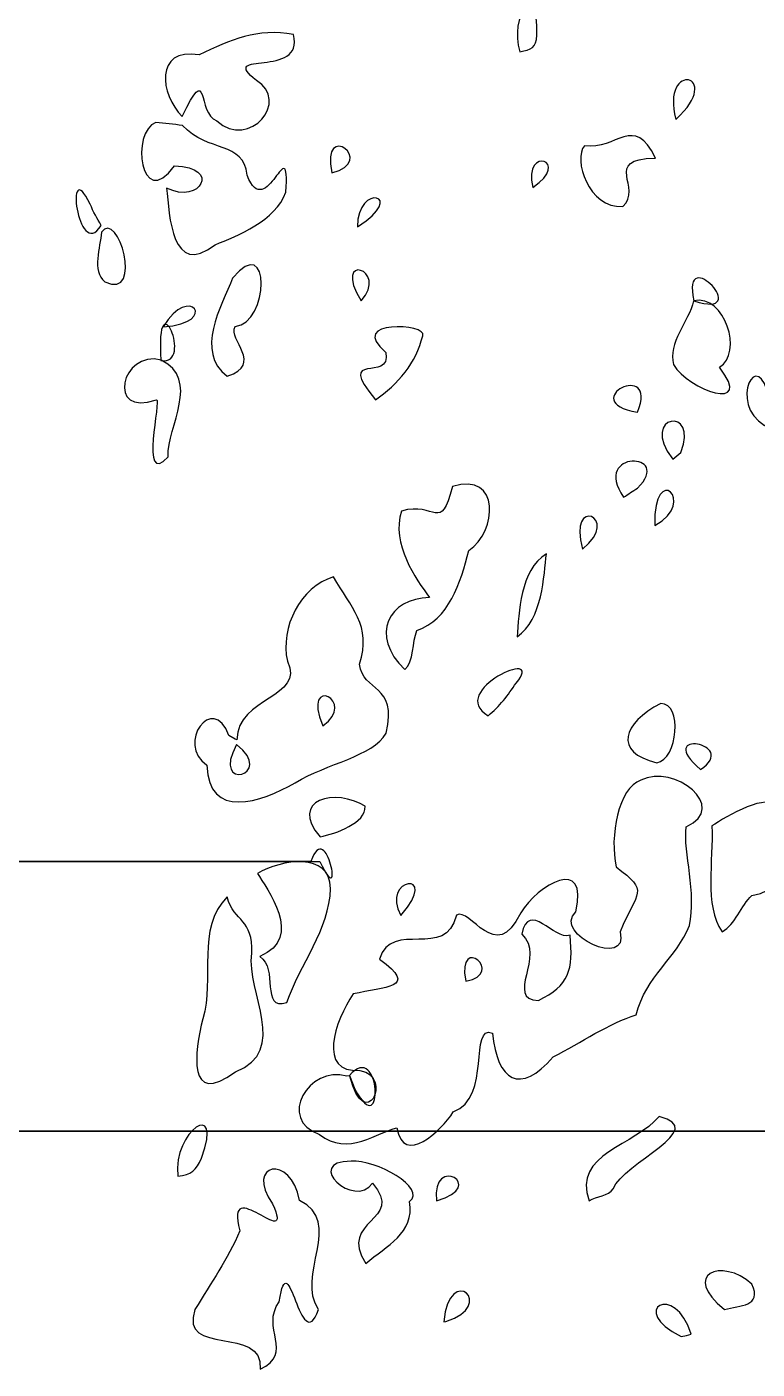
# Model space of a CAD drawing. Header units: centimetres. Extents: x -9.9 to 7.8, y -13.7 to 13.8.
# Drawn here: x 0.116 to 1.722, y -6.425 to -3.475 of the extents above; entities that cross this region are included whole.
import ezdxf

# ---------------------------------------------------------------- set-up
doc = ezdxf.new("R2010")
doc.units = ezdxf.units.CM
doc.header["$MEASUREMENT"] = 0
doc.layers.add('Layer 1', color=7, linetype='Continuous')

msp = doc.modelspace()

# ---------------------------------------------------------------- linework, layer by layer
at = {"layer": 'Layer 1'}
for points, knots in [([(1.20006, -3.52964), (1.17464, -3.45077), (1.24061, -3.36645), (1.23713, -3.49257), (1.23713, -3.49257), (1.23573, -3.5219), (1.22499, -3.52421), (1.20006, -3.52964)], [0, 0, 0, 0, 0.3333333, 0.3333333, 0.3333333, 0.3333333, 1, 1, 1, 1]), ([(0.45767, -3.67184), (0.40923, -3.623), (0.39544, -3.52049), (0.49474, -3.53593), (0.49474, -3.53593), (0.56375, -3.50445), (0.62272, -3.47602), (0.70232, -3.49145), (0.70232, -3.49145), (0.72713, -3.58959), (0.53325, -3.52311), (0.62077, -3.59277), (0.62077, -3.59277), (0.69611, -3.63626), (0.60624, -3.74596), (0.53344, -3.68112), (0.53344, -3.68112), (0.48931, -3.66501), (0.51701, -3.54648), (0.45768, -3.67185), (0.45768, -3.67185), (0.45768, -3.67185), (0.45767, -3.67184), (0.45767, -3.67184)], [0, 0, 0, 0, 0.1428571, 0.1428571, 0.1428571, 0.1428571, 0.2857143, 0.2857143, 0.2857143, 0.2857143, 0.4285714, 0.4285714, 0.4285714, 0.4285714, 0.5714286, 0.5714286, 0.5714286, 0.5714286, 0.7142857, 0.7142857, 0.7142857, 0.7142857, 1, 1, 1, 1]), ([(0.4582, -3.6915), (0.51542, -3.75215), (0.59247, -3.72519), (0.60041, -3.8007), (0.60041, -3.8007), (0.64163, -3.90926), (0.69535, -3.69299), (0.68555, -3.83824), (0.68555, -3.83824), (0.66315, -3.90086), (0.57869, -3.93436), (0.52987, -3.95345), (0.52987, -3.95345), (0.43423, -4.02866), (0.42955, -3.88844), (0.42337, -3.82911), (0.42337, -3.82911), (0.49808, -3.86613), (0.54438, -3.7819), (0.44091, -3.78047), (0.44091, -3.78047), (0.36459, -3.88331), (0.34452, -3.70308), (0.39981, -3.68514), (0.39981, -3.68514), (0.41944, -3.68567), (0.43877, -3.68906), (0.45821, -3.6915), (0.45821, -3.6915), (0.45821, -3.6915), (0.4582, -3.6915), (0.4582, -3.6915)], [0, 0, 0, 0, 0.1111111, 0.1111111, 0.1111111, 0.1111111, 0.2222222, 0.2222222, 0.2222222, 0.2222222, 0.3333333, 0.3333333, 0.3333333, 0.3333333, 0.4444444, 0.4444444, 0.4444444, 0.4444444, 0.5555556, 0.5555556, 0.5555556, 0.5555556, 0.6666667, 0.6666667, 0.6666667, 0.6666667, 0.7777778, 0.7777778, 0.7777778, 0.7777778, 1, 1, 1, 1]), ([(1.42611, -3.86944), (1.35134, -3.8742), (1.31569, -3.76508), (1.34209, -3.736), (1.34209, -3.736), (1.4117, -3.74673), (1.45137, -3.66428), (1.49777, -3.76318), (1.49777, -3.76318), (1.37903, -3.76505), (1.47243, -3.82906), (1.4261, -3.86944), (1.4261, -3.86944), (1.4261, -3.86944), (1.42611, -3.86944), (1.42611, -3.86944)], [0, 0, 0, 0, 0.2, 0.2, 0.2, 0.2, 0.4, 0.4, 0.4, 0.4, 0.6, 0.6, 0.6, 0.6, 1, 1, 1, 1]), ([(0.27955, -3.91145), (0.22712, -3.99255), (0.19905, -3.74984), (0.25543, -3.86444), (0.25543, -3.86444), (0.26176, -3.88087), (0.27124, -3.89599), (0.27955, -3.91145)], [0, 0, 0, 0, 0.3333333, 0.3333333, 0.3333333, 0.3333333, 1, 1, 1, 1]), ([(0.28009, -3.92627), (0.31627, -3.87276), (0.37508, -4.07578), (0.28754, -4.03504), (0.28754, -4.03504), (0.25772, -4.01058), (0.27789, -3.95884), (0.28009, -3.92627)], [0, 0, 0, 0, 0.3333333, 0.3333333, 0.3333333, 0.3333333, 1, 1, 1, 1]), ([(0.55682, -4.24258), (0.4846, -4.18773), (0.54362, -4.0895), (0.56854, -4.02692), (0.56854, -4.02692), (0.65369, -3.92271), (0.64851, -4.1273), (0.57378, -4.13323), (0.57378, -4.13323), (0.55762, -4.16308), (0.63779, -4.21573), (0.55682, -4.24257), (0.55682, -4.24257), (0.55682, -4.24257), (0.55682, -4.24258), (0.55682, -4.24258)], [0, 0, 0, 0, 0.2, 0.2, 0.2, 0.2, 0.4, 0.4, 0.4, 0.4, 0.6, 0.6, 0.6, 0.6, 1, 1, 1, 1]), ([(1.58179, -4.07701), (1.65095, -4.06117), (1.69111, -4.19267), (1.63863, -4.22281), (1.63863, -4.22281), (1.71746, -4.32444), (1.56872, -4.27308), (1.53783, -4.21705), (1.53783, -4.21705), (1.52475, -4.16996), (1.57074, -4.12279), (1.5818, -4.07701), (1.5818, -4.07701), (1.5818, -4.07701), (1.58179, -4.07701), (1.58179, -4.07701)], [0, 0, 0, 0, 0.2, 0.2, 0.2, 0.2, 0.4, 0.4, 0.4, 0.4, 0.6, 0.6, 0.6, 0.6, 1, 1, 1, 1]), ([(0.88245, -4.29447), (0.79139, -4.18324), (0.9187, -4.25955), (0.90541, -4.1902), (0.90541, -4.1902), (0.81686, -4.11639), (0.99996, -4.12741), (0.98624, -4.15361), (0.98624, -4.15361), (0.97214, -4.21327), (0.93162, -4.2599), (0.88245, -4.29447)], [0, 0, 0, 0, 0.25, 0.25, 0.25, 0.25, 0.5, 0.5, 0.5, 0.5, 1, 1, 1, 1]), ([(0.41173, -4.20709), (0.49898, -4.25007), (0.42466, -4.35221), (0.42656, -4.41961), (0.42656, -4.41961), (0.36217, -4.48994), (0.41286, -4.28813), (0.40094, -4.29463), (0.40094, -4.29463), (0.28934, -4.33409), (0.32346, -4.18369), (0.41173, -4.20709)], [0, 0, 0, 0, 0.25, 0.25, 0.25, 0.25, 0.5, 0.5, 0.5, 0.5, 1, 1, 1, 1]), ([(1.73801, -4.35062), (1.65618, -4.30344), (1.72441, -4.16973), (1.74789, -4.29378), (1.74789, -4.29378), (1.75082, -4.3146), (1.76664, -4.34182), (1.73801, -4.35062)], [0, 0, 0, 0, 0.3333333, 0.3333333, 0.3333333, 0.3333333, 1, 1, 1, 1]), ([(1.53586, -4.42455), (1.45998, -4.32536), (1.5968, -4.30809), (1.5534, -4.40993), (1.5534, -4.40993), (1.54755, -4.41481), (1.54171, -4.41967), (1.53586, -4.42455)], [0, 0, 0, 0, 0.3333333, 0.3333333, 0.3333333, 0.3333333, 1, 1, 1, 1]), ([(1.42807, -4.50857), (1.35521, -4.4036), (1.54036, -4.40886), (1.4583, -4.48843), (1.4583, -4.48843), (1.44821, -4.49512), (1.43815, -4.50186), (1.42807, -4.50857)], [0, 0, 0, 0, 0.3333333, 0.3333333, 0.3333333, 0.3333333, 1, 1, 1, 1]), ([(0.947, -4.88733), (0.86877, -4.81246), (0.91216, -4.72979), (1.00137, -4.72918), (1.00137, -4.72918), (0.97153, -4.68833), (0.91589, -4.6105), (0.93959, -4.5389), (0.93959, -4.5389), (1.01564, -4.51682), (1.02461, -4.58915), (1.05172, -4.48529), (1.05172, -4.48529), (1.15821, -4.45186), (1.15001, -4.58443), (1.08786, -4.6254), (1.08786, -4.6254), (1.06937, -4.6966), (1.04382, -4.77814), (0.97331, -4.80143), (0.97331, -4.80143), (0.96338, -4.82663), (0.9671, -4.86977), (0.94701, -4.88734), (0.94701, -4.88734), (0.94701, -4.88734), (0.947, -4.88733), (0.947, -4.88733)], [0, 0, 0, 0, 0.125, 0.125, 0.125, 0.125, 0.25, 0.25, 0.25, 0.25, 0.375, 0.375, 0.375, 0.375, 0.5, 0.5, 0.5, 0.5, 0.625, 0.625, 0.625, 0.625, 0.75, 0.75, 0.75, 0.75, 1, 1, 1, 1]), ([(1.33787, -4.62285), (1.30309, -4.50318), (1.42504, -4.5514), (1.3379, -4.62282), (1.3379, -4.62282), (1.3379, -4.62282), (1.33787, -4.62285), (1.33787, -4.62285)], [0, 0, 0, 0, 0.3333333, 0.3333333, 0.3333333, 0.3333333, 1, 1, 1, 1]), ([(1.1939, -4.81566), (1.19788, -4.76189), (1.19982, -4.66996), (1.25815, -4.6328), (1.25815, -4.6328), (1.25262, -4.67987), (1.2503, -4.77655), (1.1939, -4.81566)], [0, 0, 0, 0, 0.3333333, 0.3333333, 0.3333333, 0.3333333, 1, 1, 1, 1]), ([(0.5776, -5.04203), (0.57931, -4.94666), (0.72924, -4.94993), (0.6888, -4.86905), (0.6888, -4.86905), (0.67256, -4.79457), (0.71742, -4.70531), (0.79012, -4.68371), (0.79012, -4.68371), (0.82802, -4.74979), (0.87508, -4.7904), (0.84733, -4.8758), (0.84733, -4.8758), (0.85416, -4.93766), (0.93226, -4.91674), (0.90627, -5.0272), (0.90627, -5.0272), (0.87558, -5.07837), (0.77733, -5.09346), (0.70611, -5.13593), (0.70611, -5.13593), (0.6302, -5.17963), (0.51471, -5.2183), (0.51209, -5.0976), (0.51209, -5.0976), (0.44267, -5.0507), (0.52521, -4.93691), (0.56031, -5.03214), (0.56031, -5.03214), (0.56031, -5.03214), (0.574, -5.03996), (0.574, -5.03996), (0.574, -5.03996), (0.574, -5.03996), (0.57761, -5.04202), (0.57761, -5.04202), (0.57761, -5.04202), (0.57761, -5.04202), (0.5776, -5.04203), (0.5776, -5.04203)], [0, 0, 0, 0, 0.0909091, 0.0909091, 0.0909091, 0.0909091, 0.1818182, 0.1818182, 0.1818182, 0.1818182, 0.2727273, 0.2727273, 0.2727273, 0.2727273, 0.3636364, 0.3636364, 0.3636364, 0.3636364, 0.4545455, 0.4545455, 0.4545455, 0.4545455, 0.5454545, 0.5454545, 0.5454545, 0.5454545, 0.6363636, 0.6363636, 0.6363636, 0.6363636, 0.7272727, 0.7272727, 0.7272727, 0.7272727, 0.8181818, 0.8181818, 0.8181818, 0.8181818, 1, 1, 1, 1]), ([(1.12991, -4.98866), (1.03698, -4.93487), (1.26055, -4.83502), (1.19169, -4.91699), (1.19169, -4.91699), (1.17407, -4.94358), (1.15528, -4.9689), (1.12991, -4.98866)], [0, 0, 0, 0, 0.3333333, 0.3333333, 0.3333333, 0.3333333, 1, 1, 1, 1]), ([(1.50071, -5.09245), (1.40524, -5.0681), (1.42509, -5.00596), (1.50987, -4.96184), (1.50987, -4.96184), (1.55794, -4.96077), (1.54738, -5.08482), (1.50071, -5.09245)], [0, 0, 0, 0, 0.3333333, 0.3333333, 0.3333333, 0.3333333, 1, 1, 1, 1]), ([(0.82615, -5.78069), (0.85831, -5.91194), (0.9246, -5.7826), (0.84839, -5.76833), (0.84839, -5.76833), (0.75359, -5.77476), (0.79329, -5.65947), (0.83356, -5.60029), (0.83356, -5.60029), (0.90088, -5.58462), (0.98185, -5.58843), (0.89099, -5.52374), (0.89099, -5.52374), (0.91893, -5.43521), (1.03732, -5.5281), (1.06048, -5.42704), (1.06048, -5.42704), (1.09147, -5.40801), (1.14648, -5.5384), (1.20176, -5.42236), (1.20176, -5.42236), (1.23886, -5.36025), (1.35223, -5.29457), (1.3228, -5.42002), (1.3228, -5.42002), (1.27085, -5.47008), (1.44203, -5.54629), (1.42017, -5.4638), (1.42017, -5.4638), (1.45887, -5.37149), (1.48519, -5.37721), (1.41181, -5.32104), (1.41181, -5.32104), (1.39635, -5.2559), (1.41683, -5.14614), (1.46559, -5.13076), (1.46559, -5.13076), (1.53898, -5.09281), (1.66187, -5.19028), (1.56521, -5.23299), (1.56521, -5.23299), (1.55924, -5.29077), (1.58896, -5.37783), (1.57244, -5.44954), (1.57244, -5.44954), (1.54507, -5.52199), (1.47667, -5.56024), (1.45584, -5.6464), (1.45584, -5.6464), (1.39575, -5.66487), (1.33463, -5.70666), (1.2733, -5.73871), (1.2733, -5.73871), (1.20013, -5.82337), (1.15012, -5.79178), (1.13981, -5.68624), (1.13981, -5.68624), (1.08727, -5.66609), (1.13858, -5.82836), (1.05356, -5.85966), (1.05356, -5.85966), (1.02635, -5.90161), (0.94508, -5.98007), (0.92934, -5.8944), (0.92934, -5.8944), (0.88995, -5.90299), (0.82015, -5.9591), (0.75942, -5.90916), (0.75942, -5.90916), (0.66567, -5.87731), (0.73557, -5.75576), (0.81957, -5.78139), (0.81957, -5.78139), (0.81957, -5.78139), (0.82614, -5.78066), (0.82614, -5.78066), (0.82614, -5.78066), (0.82614, -5.78066), (0.82615, -5.78069), (0.82615, -5.78069)], [0, 0, 0, 0, 0.047619, 0.047619, 0.047619, 0.047619, 0.0952381, 0.0952381, 0.0952381, 0.0952381, 0.1428571, 0.1428571, 0.1428571, 0.1428571, 0.1904762, 0.1904762, 0.1904762, 0.1904762, 0.2380952, 0.2380952, 0.2380952, 0.2380952, 0.2857143, 0.2857143, 0.2857143, 0.2857143, 0.3333333, 0.3333333, 0.3333333, 0.3333333, 0.3809524, 0.3809524, 0.3809524, 0.3809524, 0.4285714, 0.4285714, 0.4285714, 0.4285714, 0.4761905, 0.4761905, 0.4761905, 0.4761905, 0.5238095, 0.5238095, 0.5238095, 0.5238095, 0.5714286, 0.5714286, 0.5714286, 0.5714286, 0.6190476, 0.6190476, 0.6190476, 0.6190476, 0.6666667, 0.6666667, 0.6666667, 0.6666667, 0.7142857, 0.7142857, 0.7142857, 0.7142857, 0.7619048, 0.7619048, 0.7619048, 0.7619048, 0.8095238, 0.8095238, 0.8095238, 0.8095238, 0.8571429, 0.8571429, 0.8571429, 0.8571429, 0.9047619, 0.9047619, 0.9047619, 0.9047619, 1, 1, 1, 1]), ([(0.76088, -5.25463), (0.68934, -5.17327), (0.79647, -5.14686), (0.85973, -5.18791), (0.85973, -5.18791), (0.86164, -5.22474), (0.79564, -5.24804), (0.76088, -5.25463)], [0, 0, 0, 0, 0.3333333, 0.3333333, 0.3333333, 0.3333333, 1, 1, 1, 1]), ([(1.64437, -5.46345), (1.60439, -5.4069), (1.62542, -5.30566), (1.62213, -5.23116), (1.62213, -5.23116), (1.65162, -5.21021), (1.75348, -5.15353), (1.75894, -5.19248), (1.75894, -5.19248), (1.73498, -5.2596), (1.82056, -5.36567), (1.71006, -5.38364), (1.71006, -5.38364), (1.68594, -5.40637), (1.67379, -5.44784), (1.64436, -5.46344), (1.64436, -5.46344), (1.64436, -5.46344), (1.64437, -5.46345), (1.64437, -5.46345)], [0, 0, 0, 0, 0.1666667, 0.1666667, 0.1666667, 0.1666667, 0.3333333, 0.3333333, 0.3333333, 0.3333333, 0.5, 0.5, 0.5, 0.5, 0.6666667, 0.6666667, 0.6666667, 0.6666667, 1, 1, 1, 1]), ([(0.74075, -5.30897), (0.77511, -5.2085), (0.81513, -5.42756), (0.76052, -5.30897), (0.76052, -5.30897), (0.76052, -5.30897), (0.75063, -5.30897), (0.75063, -5.30897), (0.75063, -5.30897), (0.75063, -5.30897), (-9.9211, -5.30897), (-9.9211, -5.30897), (-9.9211, -5.30897), (-9.9211, -5.30897), (0.74075, -5.30897), (0.74075, -5.30897)], [0, 0, 0, 0, 0.2, 0.2, 0.2, 0.2, 0.4, 0.4, 0.4, 0.4, 0.6, 0.6, 0.6, 0.6, 1, 1, 1, 1]), ([(0.62815, -5.51817), (0.72815, -5.47642), (0.64144, -5.36715), (0.62347, -5.33573), (0.62347, -5.33573), (0.67416, -5.30457), (0.78323, -5.28742), (0.78384, -5.36837), (0.78384, -5.36837), (0.78183, -5.45893), (0.71618, -5.53495), (0.68746, -5.61949), (0.68746, -5.61949), (0.62803, -5.63721), (0.67008, -5.54305), (0.62815, -5.51817)], [0, 0, 0, 0, 0.2, 0.2, 0.2, 0.2, 0.4, 0.4, 0.4, 0.4, 0.6, 0.6, 0.6, 0.6, 1, 1, 1, 1]), ([(0.61056, -5.51058), (0.59862, -5.59811), (0.69394, -5.72452), (0.57494, -5.7718), (0.57494, -5.7718), (0.4667, -5.84969), (0.48551, -5.72928), (0.50272, -5.65468), (0.50272, -5.65468), (0.52981, -5.56721), (0.48728, -5.45618), (0.5562, -5.38703), (0.5562, -5.38703), (0.57258, -5.44348), (0.61404, -5.43497), (0.61057, -5.51059), (0.61057, -5.51059), (0.61057, -5.51059), (0.61056, -5.51058), (0.61056, -5.51058)], [0, 0, 0, 0, 0.1666667, 0.1666667, 0.1666667, 0.1666667, 0.3333333, 0.3333333, 0.3333333, 0.3333333, 0.5, 0.5, 0.5, 0.5, 0.6666667, 0.6666667, 0.6666667, 0.6666667, 1, 1, 1, 1]), ([(1.31017, -5.47122), (1.31804, -5.54701), (1.30821, -5.58198), (1.24098, -5.61455), (1.24098, -5.61455), (1.16536, -5.61201), (1.25785, -5.51646), (1.20391, -5.46875), (1.20391, -5.46875), (1.22016, -5.39235), (1.2748, -5.48355), (1.31017, -5.47122)], [0, 0, 0, 0, 0.25, 0.25, 0.25, 0.25, 0.5, 0.5, 0.5, 0.5, 1, 1, 1, 1]), ([(0.82509, -5.77994), (0.89483, -5.69917), (0.90232, -5.93064), (0.83745, -5.80959), (0.83745, -5.80959), (0.83745, -5.80959), (0.82509, -5.77994), (0.82509, -5.77994)], [0, 0, 0, 0, 0.3333333, 0.3333333, 0.3333333, 0.3333333, 1, 1, 1, 1]), ([(0.44814, -6.00062), (0.43604, -5.90195), (0.54927, -5.82664), (0.50003, -5.96108), (0.50003, -5.96108), (0.48776, -5.98881), (0.4784, -5.9973), (0.44814, -6.00062)], [0, 0, 0, 0, 0.3333333, 0.3333333, 0.3333333, 0.3333333, 1, 1, 1, 1]), ([(3.27768, -5.90181), (3.23181, -5.9791), (3.1421, -5.86883), (3.26038, -5.90181), (3.26038, -5.90181), (3.26038, -5.90181), (3.26779, -5.90181), (3.26779, -5.90181), (3.26779, -5.90181), (3.26779, -5.90181), (-9.90133, -5.90181), (-9.90133, -5.90181), (-9.90133, -5.90181), (-9.90133, -5.90181), (3.27768, -5.90181), (3.27768, -5.90181)], [0, 0, 0, 0, 0.2, 0.2, 0.2, 0.2, 0.4, 0.4, 0.4, 0.4, 0.6, 0.6, 0.6, 0.6, 1, 1, 1, 1]), ([(1.35258, -6.05499), (1.31288, -5.95176), (1.45556, -5.933), (1.50579, -5.86965), (1.50579, -5.86965), (1.61942, -5.89653), (1.42673, -5.97128), (1.40517, -6.02857), (1.40517, -6.02857), (1.39415, -6.04581), (1.36841, -6.04309), (1.35258, -6.05499)], [0, 0, 0, 0, 0.25, 0.25, 0.25, 0.25, 0.5, 0.5, 0.5, 0.5, 1, 1, 1, 1]), ([(0.62903, -6.42504), (0.6375, -6.32635), (0.44984, -6.39911), (0.4857, -6.29407), (0.4857, -6.29407), (0.52265, -6.23382), (0.55667, -6.18444), (0.58455, -6.12109), (0.58455, -6.12109), (0.54779, -5.98898), (0.70685, -6.17382), (0.65622, -6.06178), (0.65622, -6.06178), (0.59392, -5.97299), (0.69733, -5.95035), (0.71553, -6.05437), (0.71553, -6.05437), (0.81428, -6.10003), (0.70614, -6.2218), (0.75754, -6.29407), (0.75754, -6.29407), (0.71698, -6.40419), (0.69155, -6.13872), (0.67105, -6.27677), (0.67105, -6.27677), (0.62849, -6.33377), (0.70581, -6.39013), (0.62904, -6.42504), (0.62904, -6.42504), (0.62904, -6.42504), (0.62903, -6.42504), (0.62903, -6.42504)], [0, 0, 0, 0, 0.1111111, 0.1111111, 0.1111111, 0.1111111, 0.2222222, 0.2222222, 0.2222222, 0.2222222, 0.3333333, 0.3333333, 0.3333333, 0.3333333, 0.4444444, 0.4444444, 0.4444444, 0.4444444, 0.5555556, 0.5555556, 0.5555556, 0.5555556, 0.6666667, 0.6666667, 0.6666667, 0.6666667, 0.7777778, 0.7777778, 0.7777778, 0.7777778, 1, 1, 1, 1]), ([(0.86129, -6.19276), (0.79789, -6.0957), (0.94887, -6.1015), (0.87587, -6.01588), (0.87587, -6.01588), (0.83772, -6.07495), (0.72115, -5.9688), (0.82916, -5.96789), (0.82916, -5.96789), (0.88245, -5.96371), (0.99685, -6.02718), (0.95766, -6.05685), (0.95766, -6.05685), (0.9687, -6.12666), (0.90691, -6.15318), (0.86128, -6.19276), (0.86128, -6.19276), (0.86128, -6.19276), (0.86129, -6.19276), (0.86129, -6.19276)], [0, 0, 0, 0, 0.1666667, 0.1666667, 0.1666667, 0.1666667, 0.3333333, 0.3333333, 0.3333333, 0.3333333, 0.5, 0.5, 0.5, 0.5, 0.6666667, 0.6666667, 0.6666667, 0.6666667, 1, 1, 1, 1]), ([(1.03252, -6.32125), (1.04444, -6.18812), (1.15231, -6.2861), (1.03699, -6.32013), (1.03699, -6.32013), (1.03699, -6.32013), (1.03252, -6.32125), (1.03252, -6.32125)], [0, 0, 0, 0, 0.3333333, 0.3333333, 0.3333333, 0.3333333, 1, 1, 1, 1]), ([(1.65003, -6.29407), (1.55263, -6.21675), (1.64346, -6.17858), (1.70996, -6.23787), (1.70996, -6.23787), (1.73292, -6.28867), (1.68307, -6.28428), (1.65003, -6.29407)], [0, 0, 0, 0, 0.3333333, 0.3333333, 0.3333333, 0.3333333, 1, 1, 1, 1]), ([(1.55413, -6.35337), (1.43487, -6.29399), (1.54178, -6.23218), (1.57637, -6.34843), (1.57637, -6.34843), (1.57637, -6.34843), (1.56649, -6.3509), (1.56649, -6.3509), (1.56649, -6.3509), (1.56649, -6.3509), (1.55413, -6.35337), (1.55413, -6.35337)], [0, 0, 0, 0, 0.25, 0.25, 0.25, 0.25, 0.5, 0.5, 0.5, 0.5, 1, 1, 1, 1])]:
    msp.add_open_spline(points, degree=3, knots=knots, dxfattribs=at)
for points in [[(1.54291, -3.67791), (1.50795, -3.54725), (1.65221, -3.57744), (1.54291, -3.67791)], [(0.7863, -3.7953), (0.76149, -3.67765), (0.88832, -3.7711), (0.7863, -3.7953)], [(1.2283, -3.82743), (1.2073, -3.73366), (1.31549, -3.76942), (1.2283, -3.82743)], [(0.84297, -3.91393), (0.84154, -3.8168), (0.95676, -3.84327), (0.84297, -3.91393)], [(1.58239, -4.07701), (1.55384, -3.9441), (1.71737, -4.12012), (1.58239, -4.07701)], [(0.85092, -4.07701), (0.78485, -3.96784), (0.91434, -4.007), (0.85092, -4.07701)], [(0.411, -4.20798), (0.39769, -4.0223), (0.48511, -4.22099), (0.411, -4.20798)], [(0.41598, -4.13384), (0.47291, -4.03615), (0.54202, -4.12607), (0.41598, -4.13384)], [(1.45829, -4.32166), (1.31871, -4.29744), (1.50696, -4.203), (1.45829, -4.32166)], [(1.49661, -4.57035), (1.49204, -4.42702), (1.59348, -4.51831), (1.49661, -4.57035)], [(0.76665, -5.0109), (0.71875, -4.89435), (0.84577, -4.95759), (0.76665, -5.0109)], [(1.59709, -5.10728), (1.49098, -5.01668), (1.68527, -5.04859), (1.59709, -5.10728)], [(0.57733, -5.05191), (0.66545, -5.12032), (0.51872, -5.15807), (0.57733, -5.05191)], [(0.9381, -5.42759), (0.89136, -5.34547), (1.02884, -5.32496), (0.9381, -5.42759)], [(1.08078, -5.57218), (1.06114, -5.46457), (1.17155, -5.55612), (1.08078, -5.57218)], [(1.0165, -6.05499), (1.00449, -5.95147), (1.13317, -6.02272), (1.0165, -6.05499)], [(1.77249, -5.97097), (1.8748, -6.04646), (1.69071, -6.05801), (1.77249, -5.97097)]]:
    msp.add_open_spline(points, degree=3, dxfattribs=at)

doc.saveas('drawing.dxf')
